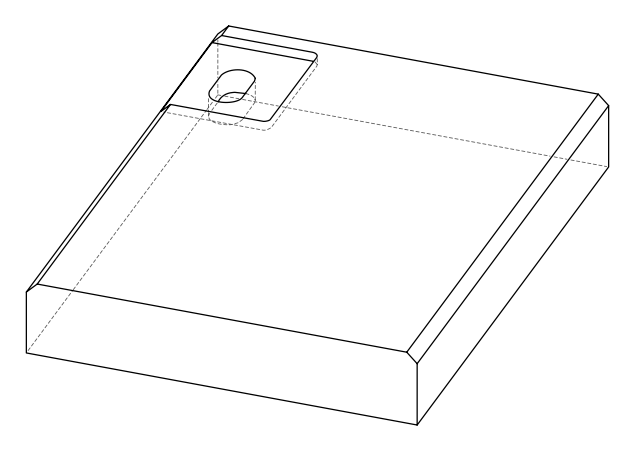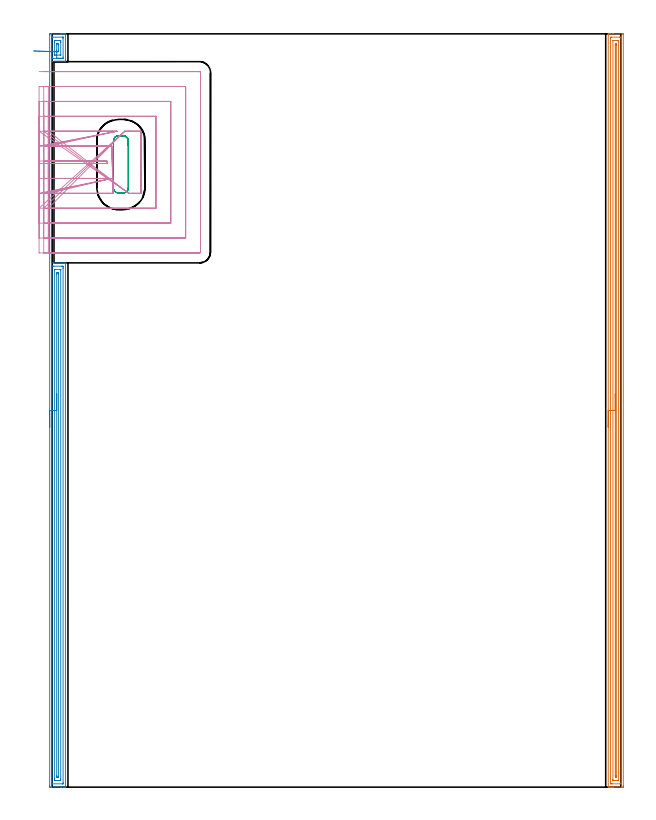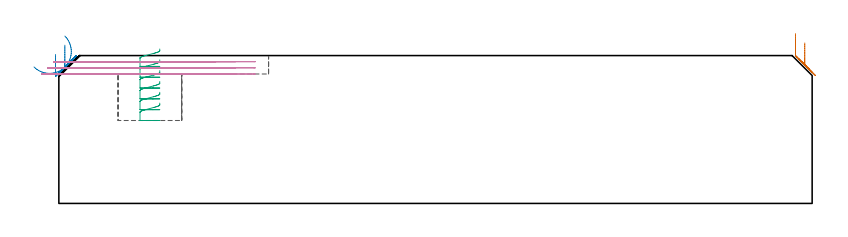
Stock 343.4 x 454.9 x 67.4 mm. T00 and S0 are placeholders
(PLAN: 4 operations, 2 tool changes, 40.1 min)
(1 AREA_MILL | FG_CHAMFER_SURFACE | UGT0205_001 | 14.73 min | 18837 mm3)
(2 AREA_MILL_1 | FG_CHAMFER_SURFACE_1 | UGT0205_001 | 12.03 min | 20516 mm3)
(3 MILL_RECTANGULAR_POCKET | POCKET_RECTANGULAR_STRAIGHT | UGT0201_104 | Follow Part, ap 5, ae 75% | 1.74 min | 42431 mm3)
(4 MILL_SLOT | SLOT_PARTIAL_RECTANGULAR | NXT0201_011 | Follow Part, ap 3, ae 75% | 11.6 min | 79971 mm3)
(TOOL UGT0205_001 | Chamfer Mill 20 x 3 x 45 deg. | D20 FL50 Z2)
(TOOL UGT0201_104 | End Mill 20 mm | D20 FL22 Z2)
(TOOL NXT0201_011 | ENDMILL 12mm [2P460-1200-NA 1630] | D12 FL38 Z6)
(OP 1 AREA_MILL)
G17 G21 G94 G90
T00 M6
G54
G17 G0 G90 X335.8 Y217.45 S1061 M3
G43 Z77.4 H0
G94 G1 Y217.488 Z76.528 F250.
Y217.602 Z75.663
Y217.791 Z74.812
Y218.053 Z73.98
Y218.387 Z73.174
Y218.79 Z72.4
Y219.259 Z71.664
Y219.79 Z70.972
Y220.379 Z70.329
Y221.022 Z69.74
Y221.714 Z69.208
Y222.45 Z68.74
Y223.224 Z68.337
Y224.03 Z68.003
Y224.862 Z67.741
Y225.714 Z67.552
Y226.578 Z67.438
Y227.45 Z67.4
Y454.733
X335.803 Y454.89 Z67.388
X335.838 Y454.893 Z67.353
X336.213 Y454.9 Z66.986
X336.574 Z66.626
X337.24 Z65.955
X338.462 Z64.735
X339.017 Z64.177
X344.349 Z58.849
X344.629 Y454.898 Z58.569
X344.892 Y454.89 Z58.306
X344.899 Y454.626 Z58.299
X344.9 Y0.953 Z58.3
X344.899 Y0.614 Z58.301
X344.894 Y0.066 Z58.303
X344.892 Y0.008 Z58.306
X344.349 Y0.004 Z58.849
X343.738 Y0. Z59.459
X339.017 Z64.177
X338.462 Z64.735
X338.129 Z65.068
X337.573 Z65.623
X337.24 Z65.955
X336.574 Z66.626
X336.213 Z66.986
X335.84 Z67.351
X335.803 Y0.009 Z67.388
X335.8 Y0.167 Z67.4
Y227.45
X337.214 Z65.986
X337.215 Y452.5 Z65.985
Y452.525
X337.24 Y452.89 Z65.96
X337.732 Y452.899 Z65.468
X342.571 Y452.9 Z60.629
X343.063 Y452.899 Z60.137
X343.46 Y452.89 Z59.74
X343.484 Y452.5 Z59.716
X343.485 Y452.475 Z59.715
Y2.4
Y2.375
X343.46 Y2.01 Z59.74
X342.968 Y2.001 Z60.232
X338.129 Y2. Z65.071
X337.637 Y2.001 Z65.563
X337.24 Y2.01 Z65.96
X337.216 Y2.4 Z65.984
X337.215 Y2.426 Z65.985
X337.214 Y227.45 Z65.986
X338.628 Z64.572
X338.629 Y450.812 Z64.571
X338.63 Y450.86 Z64.57
X338.632 Y450.883 Z64.568
X338.634 Y450.888 Z64.566
X338.648 Y450.891 Z64.552
X338.833 Y450.899 Z64.367
X341.498 Y450.9 Z61.702
X341.683 Y450.899 Z61.517
X341.868 Y450.895 Z61.332
X341.991 Y450.89 Z61.209
X342.065 Y450.882 Z61.135
X342.067 Y450.843 Z61.133
X342.069 Y450.714 Z61.131
X342.071 Y450.324 Z61.129
Y4.088
X342.07 Y4.04 Z61.13
X342.068 Y4.017 Z61.132
X342.066 Y4.012 Z61.134
X342.053 Y4.009 Z61.147
X341.867 Y4.001 Z61.333
X339.202 Y4. Z63.998
X339.017 Y4.001 Z64.183
X338.832 Y4.005 Z64.368
X338.709 Y4.01 Z64.491
X338.635 Y4.018 Z64.565
X338.633 Y4.057 Z64.567
X338.631 Y4.186 Z64.569
X338.629 Y4.576 Z64.571
X338.628 Y227.45 Z64.572
X340.043 Z63.157
Y448.035
X340.044 Y448.653 Z63.156
X340.046 Y448.787 Z63.154
X340.049 Y448.884 Z63.151
X340.142 Y448.89 Z63.058
X340.35 Y448.892 Z62.85
X340.558 Y448.89 Z62.642
X340.65 Y448.884 Z62.55
X340.657 Y448.035 Z62.543
Y6.865
X340.656 Y6.247 Z62.544
X340.654 Y6.113 Z62.546
X340.651 Y6.016 Z62.549
X340.558 Y6.01 Z62.642
X340.35 Y6.008 Z62.85
X340.142 Y6.01 Z63.058
X340.05 Y6.016 Z63.15
X340.043 Y6.865 Z63.157
Y227.45
Y228.322 Z63.195
Y229.187 Z63.309
Y230.038 Z63.498
Y230.87 Z63.76
Y231.676 Z64.094
Y232.45 Z64.497
Y233.186 Z64.966
Y233.878 Z65.497
Y234.521 Z66.086
Y235.11 Z66.729
Y235.642 Z67.422
Y236.11 Z68.157
Y236.513 Z68.931
Y236.847 Z69.737
Y237.109 Z70.569
Y237.298 Z71.421
Y237.412 Z72.286
Y237.45 Z73.157
G0 Z77.4
M5
M2
(OP 2 AREA_MILL_1)
G17 G21 G94 G90
T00 M6
G54
G17 G0 G90 X-1.5 Y217.45 S1061 M3
G43 Z77.4 H0
Z67.9
G94 G1 Y217.488 Z67.029 F250.
Y217.602 Z66.164
Y217.791 Z65.312
Y218.053 Z64.48
Y218.387 Z63.674
Y218.79 Z62.9
Y219.258 Z62.164
Y219.79 Z61.472
Y220.379 Z60.829
Y221.022 Z60.24
Y221.714 Z59.709
Y222.45 Z59.24
Y223.224 Z58.837
Y224.03 Z58.503
Y224.862 Z58.241
Y225.713 Z58.052
Y226.578 Z57.938
Y227.45 Z57.9
Y454.286
X-1.497 Y454.662 Z57.901
X-1.493 Y454.89 Z57.905
X-1.129 Y454.9 Z58.269
X5.002 Z64.396
X5.549 Z64.946
X5.877 Z65.273
X6.425 Z65.821
X6.753 Z66.148
X7.409 Z66.809
X7.722 Z67.121
X7.862 Y454.898 Z67.254
X7.997 Y454.89 Z67.388
X8. Y454.732 Z67.4
Y438.211
X7.995 Y438.11 Z67.391
X7.861 Y438.1 Z67.258
X-0.253 Z59.146
X-0.267 Z59.129
X-0.268
X-0.271
X-0.4 Z59.
Y317.2
X-0.396 Y317.112 Z58.994
X-0.4 Y317.06 Z59.
X-0.399 Y316.755
X-0.4 Y316.6
X7.759 Y316.599 Z67.155
X7.995 Y316.59 Z67.39
X8. Y316.309 Z67.4
Y0.167
X7.998 Y0.01 Z67.388
X7.862 Y0.002 Z67.254
X7.722 Y0. Z67.121
X7.409 Z66.809
X6.753 Z66.148
X5.549 Z64.946
X5.002 Z64.396
X-1.129 Y0.001 Z58.269
X-1.493 Y0.01 Z57.905
X-1.497 Y0.238 Z57.901
X-1.5 Y0.614 Z57.9
Y0.993
Y227.45
X-0.086 Z59.314
X-0.085 Y314.438 Z59.315
X-0.084 Y314.528 Z59.316
X-0.081 Y314.572 Z59.319
X-0.08 Y314.587 Z59.32
X-0.061 Y314.59 Z59.339
X0.112 Y314.597 Z59.512
X0.623 Y314.6 Z60.023
X0.985 Z60.385
X5.877 Y314.599 Z65.277
X6.242 Y314.597 Z65.642
X6.522 Y314.59 Z65.922
X6.579 Y314.579 Z65.979
X6.581 Y314.474 Z65.981
X6.585 Y314.248 Z65.985
Y314.076
X6.586 Y313.354 Z65.986
X6.585 Y2.571 Z65.985
X6.583 Y2.4 Z65.983
X6.579 Y2.041 Z65.979
X6.57 Y2.01 Z65.97
X6.505 Y2.006 Z65.905
X6.4 Y2.002 Z65.8
X6.269 Y2. Z65.669
X0.139 Y2.001 Z59.539
X-0.026 Y2.005 Z59.374
X-0.056 Y2.008 Z59.344
X-0.079 Y2.014 Z59.321
X-0.08 Y2.051 Z59.32
X-0.084 Y2.228 Z59.316
X-0.085 Y2.4 Z59.315
X-0.086 Y3.123 Z59.314
Y227.45
X1.329 Z60.729
Y312.463
X1.33 Y312.521 Z60.73
X1.333 Y312.567 Z60.733
X1.335 Y312.589 Z60.735
X1.348 Y312.591 Z60.748
X1.499 Y312.595 Z60.899
X2.071 Y312.6 Z61.471
X5.103 Y312.599 Z64.503
X5.14 Y312.598 Z64.54
X5.159 Y312.594 Z64.559
X5.164 Y312.59 Z64.564
X5.167 Y312.578 Z64.567
X5.17 Y312.464 Z64.57
X5.171 Y312.29 Z64.571
Y312.117
Y4.906
X5.166 Y4.186 Z64.566
X5.164 Y4.02 Z64.564
X5.002 Y4.01 Z64.402
X4.307 Y4.001 Z63.707
X2.374 Y4. Z61.774
X1.678 Y4.003 Z61.078
X1.499 Y4.01 Z60.899
X1.335 Y4.022 Z60.735
X1.332 Y4.186 Z60.732
X1.33 Y4.358 Z60.73
X1.329 Y5.079 Z60.729
Y5.253
Y227.45
X2.743 Z62.143
Y309.611
X2.744 Y310.127 Z62.144
X2.748 Y310.504 Z62.148
X2.75 Y310.567 Z62.15
X2.754 Y310.59 Z62.154
X3.156 Y310.6 Z62.556
X3.532 Y310.598 Z62.932
X3.657 Y310.594 Z63.057
X3.751 Y310.59 Z63.151
X3.753 Y310.577 Z63.153
X3.754 Y310.504 Z63.154
X3.757 Y309.987 Z63.157
Y309.611
X3.756 Y6.349 Z63.156
X3.754 Y6.176 Z63.154
X3.75 Y6.039 Z63.15
X3.748 Y6.009 Z63.148
X3.727 Y6.007 Z63.127
X3.674 Y6.004 Z63.074
X3.25 Y6. Z62.65
X3.222 Z62.622
X2.83 Y6.01 Z62.23
X2.749 Y6.02 Z62.149
X2.746 Y6.077 Z62.146
X2.745 Y6.137 Z62.145
X2.743 Y6.489 Z62.143
Y6.865
Y227.45
Y228.322 Z62.181
Y229.186 Z62.295
Y230.038 Z62.483
Y230.87 Z62.746
Y231.676 Z63.08
Y232.45 Z63.482
Y233.186 Z63.951
Y233.878 Z64.482
Y234.521 Z65.072
Y235.11 Z65.715
Y235.641 Z66.407
Y236.11 Z67.143
Y236.513 Z67.917
Y236.847 Z68.723
Y237.109 Z69.555
Y237.298 Z70.406
Y237.412 Z71.271
Y237.45 Z72.143
G0 Z77.4
X2.744 Y440.1
Z76.287
G1 X3.334 Z75.643
X3.865 Z74.951
X4.334 Z74.215
X4.736 Z73.442
X5.07 Z72.636
X5.333 Z71.804
X5.521 Z70.952
X5.635 Z70.087
X5.673 Z69.215
X5.635 Z68.344
X5.521 Z67.479
X5.333 Z66.627
X5.07 Z65.795
X4.736 Z64.989
X4.334 Z64.215
X3.865 Z63.48
X3.334 Z62.788
X2.744 Z62.144
X0.522 Z59.922
X0.193 Y440.102 Z59.593
X0.029 Y440.106 Z59.429
X-0.052 Y440.11 Z59.348
X-0.079 Y440.117 Z59.321
X-0.08 Y440.144 Z59.32
X-0.085 Y440.719 Z59.315
Y452.329
X-0.083 Y452.5 Z59.317
X-0.079 Y452.859 Z59.321
X-0.07 Y452.89 Z59.33
X-0.005 Y452.894 Z59.395
X0.1 Y452.898 Z59.5
X0.231 Y452.9 Z59.631
X6.361 Y452.899 Z65.761
X6.526 Y452.895 Z65.926
X6.556 Y452.892 Z65.956
X6.579 Y452.886 Z65.979
X6.58 Y452.849 Z65.98
X6.584 Y452.672 Z65.984
X6.585 Y452.5 Z65.985
X6.586 Y452.329 Z65.986
X6.585 Y440.89 Z65.985
X6.582 Y440.172 Z65.982
X6.579 Y440.123 Z65.979
X6.575 Y440.11 Z65.975
X6.555 Y440.107 Z65.955
X6.458 Y440.103 Z65.858
X6.265 Y440.101 Z65.665
X2.744 Y440.1 Z62.144
Y442.1
X2.064 Z61.464
X1.499 Y442.101 Z60.899
X1.357 Y442.102 Z60.757
X1.341 Y442.105 Z60.741
X1.337 Y442.108 Z60.737
X1.334 Y442.123 Z60.734
X1.331 Y442.214 Z60.731
X1.329 Y442.329 Z60.729
Y442.503
Y449.994
X1.334 Y450.714 Z60.734
X1.336 Y450.88 Z60.736
X1.499 Y450.89 Z60.899
X2.193 Y450.899 Z61.593
X4.126 Y450.9 Z63.526
X4.822 Y450.897 Z64.222
X5.002 Y450.89 Z64.402
X5.165 Y450.878 Z64.565
X5.168 Y450.714 Z64.568
X5.17 Y450.542 Z64.57
X5.171 Y449.821 Z64.571
Y449.647
Y442.33
X5.169 Y442.214 Z64.569
X5.166 Y442.123 Z64.566
X5.163 Y442.108 Z64.563
X5.159 Y442.105 Z64.559
X5.143 Y442.102 Z64.543
X5.002 Y442.101 Z64.402
X4.691 Y442.1 Z64.091
X2.744 Z62.144
X2.811 Y444.109 Z62.211
X2.794 Y444.11 Z62.194
X2.749 Y444.117 Z62.149
X2.748 Y444.153 Z62.148
X2.745 Y444.29 Z62.145
X2.743 Y444.462 Z62.143
Y444.98
X2.744 Y448.551 Z62.144
X2.746 Y448.724 Z62.146
X2.75 Y448.861 Z62.15
X2.753 Y448.891 Z62.153
X2.773 Y448.893 Z62.173
X2.826 Y448.896 Z62.226
X3.25 Y448.9 Z62.65
X3.278 Z62.678
X3.67 Y448.89 Z63.07
X3.751 Y448.879 Z63.151
X3.754 Y448.823 Z63.154
X3.755 Y448.763 Z63.155
X3.757 Y448.411 Z63.157
Y448.035
Y444.462
X3.755 Y444.204 Z63.155
X3.753 Y444.14 Z63.153
X3.751 Y444.116 Z63.151
X3.723 Y444.11 Z63.123
X3.602 Y444.103 Z63.002
X3.25 Z62.65
X2.895 Y444.107 Z62.295
X2.811 Y444.109 Z62.211
X2.168 Y444.131 Z61.622
X1.476 Y444.154 Z61.091
X0.741 Y444.178 Z60.623
X-0.033 Y444.204 Z60.22
X-0.838 Y444.231 Z59.886
X-1.67 Y444.258 Z59.624
X-2.521 Y444.287 Z59.436
X-3.386 Y444.315 Z59.322
X-4.257 Y444.344 Z59.284
X-5.128 Y444.373 Z59.322
X-5.992 Y444.402 Z59.437
X-6.844 Y444.43 Z59.626
X-7.675 Y444.458 Z59.888
X-8.48 Y444.484 Z60.222
X-9.254 Y444.51 Z60.625
X-9.989 Y444.534 Z61.094
X-10.681 Y444.557 Z61.625
X-11.323 Y444.579 Z62.215
G0 Z77.4
M5
M2
(OP 3 MILL_RECTANGULAR_POCKET)
G17 G21 G94 G90
T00 M6
G54
G17 G0 G90 X46. Y387.289 S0 M3
G43 Z77.4 H0
Z70.4
G94 G1 Y390.2 Z69.62 F250.
Y390.376 Z69.573
X45.942 Y390.824 Z69.451
X45.819 Y391.259 Z69.33
X45.634 Y391.672 Z69.209
X45.391 Y392.053 Z69.088
X45.096 Y392.396 Z68.967
X44.753 Y392.691 Z68.846
X44.372 Y392.934 Z68.725
X43.959 Y393.119 Z68.604
X43.524 Y393.242 Z68.482
X43.076 Y393.3 Z68.361
X39.924 Z67.517
X39.476 Y393.242 Z67.395
X39.041 Y393.119 Z67.274
X38.628 Y392.934 Z67.153
X38.247 Y392.691 Z67.032
X37.904 Y392.396 Z66.911
X37.609 Y392.053 Z66.79
X37.366 Y391.672 Z66.669
X37.181 Y391.259 Z66.548
X37.058 Y390.824 Z66.426
X37. Y390.376 Z66.305
Y390.2 Z66.258
Y376.05 Z62.467
Y361.9 F500.
G3 X40.1 Y358.8 R3.1
G1 X42.9
G3 X46. Y361.9 R3.1
G1 Y390.2
G3 X42.9 Y393.3 R3.1
G1 X40.1
G3 X37. Y390.2 R3.1
G1 Y376.05
Y375.05
G0 X46. Y387.289 Z65.467
G1 Y390.2 Z64.687 F250.
Y390.376 Z64.639
X45.942 Y390.824 Z64.518
X45.819 Y391.259 Z64.397
X45.634 Y391.672 Z64.276
X45.391 Y392.053 Z64.155
X45.096 Y392.396 Z64.034
X44.753 Y392.691 Z63.912
X44.372 Y392.934 Z63.791
X43.959 Y393.119 Z63.67
X43.524 Y393.242 Z63.549
X43.076 Y393.3 Z63.428
X39.924 Z62.583
X39.476 Y393.242 Z62.462
X39.041 Y393.119 Z62.341
X38.628 Y392.934 Z62.22
X38.247 Y392.691 Z62.099
X37.904 Y392.396 Z61.978
X37.609 Y392.053 Z61.856
X37.366 Y391.672 Z61.735
X37.181 Y391.259 Z61.614
X37.058 Y390.824 Z61.493
X37. Y390.376 Z61.372
Y390.2 Z61.325
Y376.05 Z57.533
Y361.9 F500.
G3 X40.1 Y358.8 R3.1
G1 X42.9
G3 X46. Y361.9 R3.1
G1 Y390.2
G3 X42.9 Y393.3 R3.1
G1 X40.1
G3 X37. Y390.2 R3.1
G1 Y376.05
Y375.05
G0 X46. Y387.289 Z60.533
G1 Y390.2 Z59.753 F250.
Y390.376 Z59.706
X45.942 Y390.824 Z59.585
X45.819 Y391.259 Z59.464
X45.634 Y391.672 Z59.343
X45.391 Y392.053 Z59.221
X45.096 Y392.396 Z59.1
X44.753 Y392.691 Z58.979
X44.372 Y392.934 Z58.858
X43.959 Y393.119 Z58.737
X43.524 Y393.242 Z58.616
X43.076 Y393.3 Z58.495
X39.924 Z57.65
X39.476 Y393.242 Z57.529
X39.041 Y393.119 Z57.408
X38.628 Y392.934 Z57.287
X38.247 Y392.691 Z57.165
X37.904 Y392.396 Z57.044
X37.609 Y392.053 Z56.923
X37.366 Y391.672 Z56.802
X37.181 Y391.259 Z56.681
X37.058 Y390.824 Z56.56
X37. Y390.376 Z56.439
Y390.2 Z56.391
Y376.05 Z52.6
Y361.9 F500.
G3 X40.1 Y358.8 R3.1
G1 X42.9
G3 X46. Y361.9 R3.1
G1 Y390.2
G3 X42.9 Y393.3 R3.1
G1 X40.1
G3 X37. Y390.2 R3.1
G1 Y376.05
Y375.05
G0 X46. Y387.289 Z55.6
G1 Y390.2 Z54.82 F250.
Y390.376 Z54.773
X45.942 Y390.824 Z54.652
X45.819 Y391.259 Z54.53
X45.634 Y391.672 Z54.409
X45.391 Y392.053 Z54.288
X45.096 Y392.396 Z54.167
X44.753 Y392.691 Z54.046
X44.372 Y392.934 Z53.925
X43.959 Y393.119 Z53.804
X43.524 Y393.242 Z53.682
X43.076 Y393.3 Z53.561
X39.924 Z52.717
X39.476 Y393.242 Z52.596
X39.041 Y393.119 Z52.474
X38.628 Y392.934 Z52.353
X38.247 Y392.691 Z52.232
X37.904 Y392.396 Z52.111
X37.609 Y392.053 Z51.99
X37.366 Y391.672 Z51.869
X37.181 Y391.259 Z51.748
X37.058 Y390.824 Z51.626
X37. Y390.376 Z51.505
Y390.2 Z51.458
Y376.05 Z47.667
Y361.9 F500.
G3 X40.1 Y358.8 R3.1
G1 X42.9
G3 X46. Y361.9 R3.1
G1 Y390.2
G3 X42.9 Y393.3 R3.1
G1 X40.1
G3 X37. Y390.2 R3.1
G1 Y376.05
Y375.05
G0 X46. Y387.289 Z50.667
G1 Y390.2 Z49.887 F250.
Y390.376 Z49.839
X45.942 Y390.824 Z49.718
X45.819 Y391.259 Z49.597
X45.634 Y391.672 Z49.476
X45.391 Y392.053 Z49.355
X45.096 Y392.396 Z49.234
X44.753 Y392.691 Z49.113
X44.372 Y392.934 Z48.991
X43.959 Y393.119 Z48.87
X43.524 Y393.242 Z48.749
X43.076 Y393.3 Z48.628
X39.924 Z47.783
X39.476 Y393.242 Z47.662
X39.041 Y393.119 Z47.541
X38.628 Y392.934 Z47.42
X38.247 Y392.691 Z47.299
X37.904 Y392.396 Z47.178
X37.609 Y392.053 Z47.057
X37.366 Y391.672 Z46.935
X37.181 Y391.259 Z46.814
X37.058 Y390.824 Z46.693
X37. Y390.376 Z46.572
Y390.2 Z46.525
Y376.05 Z42.733
Y361.9 F500.
G3 X40.1 Y358.8 R3.1
G1 X42.9
G3 X46. Y361.9 R3.1
G1 Y390.2
G3 X42.9 Y393.3 R3.1
G1 X40.1
G3 X37. Y390.2 R3.1
G1 Y376.05
Y375.05
G0 X46. Y387.289 Z45.733
G1 Y390.2 Z44.953 F250.
Y390.376 Z44.906
X45.942 Y390.824 Z44.785
X45.819 Y391.259 Z44.664
X45.634 Y391.672 Z44.543
X45.391 Y392.053 Z44.422
X45.096 Y392.396 Z44.3
X44.753 Y392.691 Z44.179
X44.372 Y392.934 Z44.058
X43.959 Y393.119 Z43.937
X43.524 Y393.242 Z43.816
X43.076 Y393.3 Z43.695
X39.924 Z42.85
X39.476 Y393.242 Z42.729
X39.041 Y393.119 Z42.608
X38.628 Y392.934 Z42.487
X38.247 Y392.691 Z42.365
X37.904 Y392.396 Z42.244
X37.609 Y392.053 Z42.123
X37.366 Y391.672 Z42.002
X37.181 Y391.259 Z41.881
X37.058 Y390.824 Z41.76
X37. Y390.376 Z41.639
Y390.2 Z41.591
Y376.05 Z37.8
Y361.9 F500.
G3 X40.1 Y358.8 R3.1
G1 X42.9
G3 X46. Y361.9 R3.1
G1 Y390.2
G3 X42.9 Y393.3 R3.1
G1 X40.1
G3 X37. Y390.2 R3.1
G1 Y376.05
Y375.05
G0 Z77.4
M5
M2
(OP 4 MILL_SLOT)
G17 G21 G94 G90
T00 M6
G54
G17 G0 G90 X-2.3 Y376.6 S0 M3
G43 Z77.4 H1
Z64.6
G94 G1 X0.7 F250.
X33. F500.
Y378.1
X0.7
X-2.3 F250.
Y367.6 F500.
X0.7 F250.
X33. F500.
X36. F250.
X-2.3 Y358.6 F500.
X0.7 F250.
X33.809 F500.
X36.809 F250.
X36. Y387.1 F500.
X33. F250.
X0.7 F500.
X-2.3 F250.
X39.145 Y396.1 F500.
X36.145 F250.
X0.7 F500.
X-2.3 F250.
X46.193 Y358.6 F500.
X49.193 F250.
X53.6 F500.
Y396.1
X46.849
X43.849 F250.
X-2.3 Y349.6 F500.
X0.7 F250.
X62.6 F500.
Y405.1
X0.7
X-2.3 F250.
Y340.6 F500.
X0.7 F250.
X71.6 F500.
Y414.1
X0.7
X-2.3 F250.
Y331.6 F500.
X0.7 F250.
X80.6 F500.
Y423.1
X0.7
X-2.3 F250.
Y322.6 F500.
X0.7 F250.
X89. F500.
G3 X89.6 Y323.2 R0.6
G1 Y431.5
G3 X89. Y432.1 R0.6
G1 X0.7
X-2.3 F250.
G0 X-5.1 Y376.6 Z61.8
G1 X-2.1
X33. F500.
Y378.1
X-2.1
X-5.1 F250.
Y367.6 F500.
X-2.1 F250.
X33. F500.
X36. F250.
X-5.1 Y358.6 F500.
X-2.1 F250.
X33.809 F500.
X36.809 F250.
X36. Y387.1 F500.
X33. F250.
X-2.1 F500.
X-5.1 F250.
X39.145 Y396.1 F500.
X36.145 F250.
X-2.1 F500.
X-5.1 F250.
X46.193 Y358.6 F500.
X49.193 F250.
X53.6 F500.
Y396.1
X46.849
X43.849 F250.
X-5.1 Y349.6 F500.
X-2.1 F250.
X62.6 F500.
Y405.1
X-2.1
X-5.1 F250.
Y340.6 F500.
X-2.1 F250.
X71.6 F500.
Y414.1
X-2.1
X-5.1 F250.
Y331.6 F500.
X-2.1 F250.
X80.6 F500.
Y423.1
X-2.1
X-5.1 F250.
Y322.6 F500.
X-2.1 F250.
X89. F500.
G3 X89.6 Y323.2 R0.6
G1 Y431.5
G3 X89. Y432.1 R0.6
G1 X-2.1
X-5.1 F250.
G0 X-7.899 Y376.6 Z59.
G1 X-4.899
X33. F500.
Y378.1
X-4.899
X-7.899 F250.
Y367.6
X-4.899
X33. F500.
X36. F250.
X-7.899 Y358.6 F500.
X-4.899 F250.
X33.809 F500.
X36.809 F250.
X36. Y387.1 F500.
X33. F250.
X-4.899 F500.
X-7.899 F250.
X39.145 Y396.1 F500.
X36.145 F250.
X-4.899 F500.
X-7.899 F250.
X46.193 Y358.6 F500.
X49.193 F250.
X53.6 F500.
Y396.1
X46.849
X43.849 F250.
X-7.899 Y349.6 F500.
X-4.899 F250.
X62.6 F500.
Y405.1
X-4.899
X-7.899 F250.
Y340.6
X-4.899
X71.6 F500.
Y414.1
X-4.899
X-7.899 F250.
Y331.6
X-4.899
X80.6 F500.
Y423.1
X-4.899
X-7.899 F250.
Y322.6
X-4.899
X89. F500.
G3 X89.6 Y323.2 R0.6
G1 Y431.5
G3 X89. Y432.1 R0.6
G1 X-4.899
X-7.899 F250.
G0 Z77.4
M5
M2
